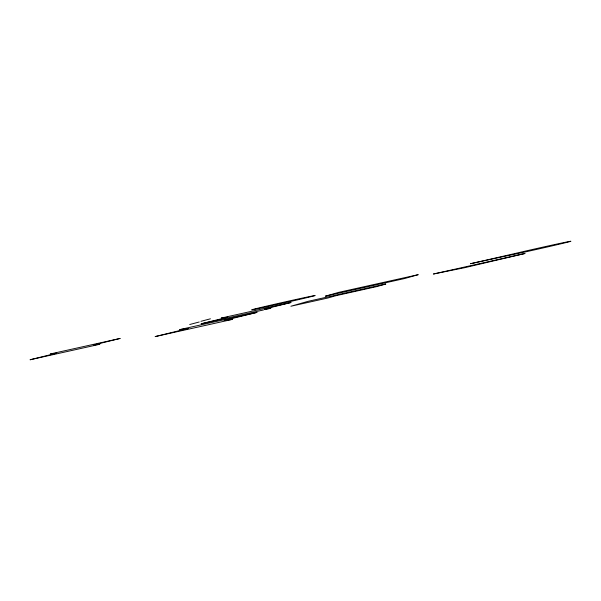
<?xml version="1.0" encoding="UTF-8"?>
<svg xmlns="http://www.w3.org/2000/svg" width="601" height="601" viewBox="0 0 601 601"><rect width="100%" height="100%" fill="white"/><g stroke="black" fill="none" stroke-linecap="round" stroke-linejoin="round"><path stroke-width="0.9" d="M221.281 318.057L291.072 302.498L264.47 309.079L270.856 308.253L264.823 309.665M120.042 338.461L51.761 353.636L50.274 354.012L56.637 353.178L30.05 359.766L98.346 344.591L99.841 344.208L93.456 345.042L120.057 338.461M210.433 318.808L200.907 321.325M199.216 321.993L189.691 324.517M263.546 309.951L201.08 323.811L227.666 317.223L221.326 318.057M524.921 253.502L464.596 267.715L433.389 274.018L524.921 253.502M470.621 263.689L505.02 256.251A34.903 0.428 -12.7 0 0 552.372 245.817A34.903 0.428 -12.7 0 0 565.308 242.271A34.903 0.428 -12.7 0 0 515.049 253.502L470.621 263.689M335.959 295.684L327.845 298.013L290.892 306.24L308.185 301.296L385.819 284.018L376.647 286.624L335.959 295.684M338.836 292.334L325.359 296.165L404.751 278.503L418.228 274.665L338.836 292.334M188.075 328.499L155.118 336.598L232.549 319.364L224.098 320.483L257.055 312.392L179.631 329.618L188.075 328.499M266.048 306.931A32.552 0.398 -12.7 0 0 315.127 295.557A32.552 0.398 -12.7 0 0 269.083 305.541A32.552 0.398 -12.7 0 0 266.048 306.931"/></g></svg>
